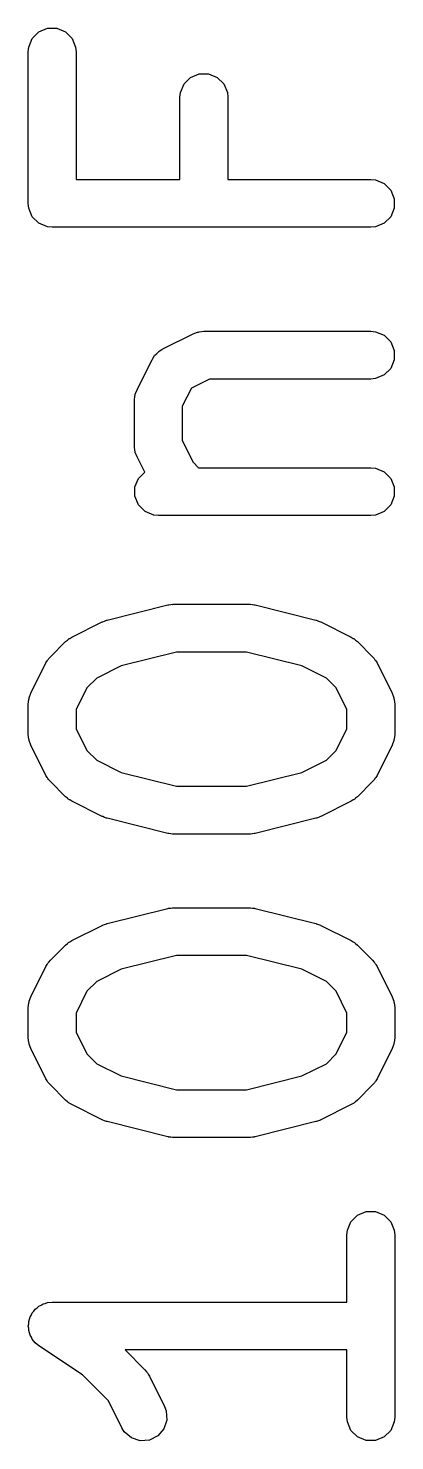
# Model space of a CAD drawing. Header units: inches. Extents: x -1.73 to 1.98, y -0.03 to 4.65.
# Drawn here: x 1.0024 to 1.0476, y 1.6499 to 1.8244 of the extents above; entities that cross this region are included whole.
import ezdxf

# ---------------------------------------------------------------- set-up
doc = ezdxf.new("R2010")
doc.units = ezdxf.units.IN
doc.header["$MEASUREMENT"] = 0
doc.layers.add('BLACK', color=250, linetype='CONTINUOUS')

msp = doc.modelspace()

# ---------------------------------------------------------------- linework, layer by layer
at = {"layer": 'BLACK', "linetype": 'CONTINUOUS'}
for p, q in [((1.00367, 1.82398), (1.00473, 1.82442)), ((1.00473, 1.82442), (1.00588, 1.82442)), ((1.00588, 1.82442), (1.00695, 1.82398)), ((1.00241, 1.8221), (1.00285, 1.82316)), ((1.00285, 1.82316), (1.00367, 1.82398)), ((1.00695, 1.82398), (1.00776, 1.82316)), ((1.00776, 1.82316), (1.0082, 1.8221)), ((1.00236, 1.82152), (1.00241, 1.8221)), ((1.00236, 1.80277), (1.00236, 1.82152)), ((1.0082, 1.8221), (1.00826, 1.82152)), ((1.00826, 1.82152), (1.00826, 1.80573)), ((1.02116, 1.81647), (1.0216, 1.81754)), ((1.0216, 1.81754), (1.02241, 1.81835)), ((1.02241, 1.81835), (1.02348, 1.81879)), ((1.02348, 1.81879), (1.02463, 1.81879)), ((1.02463, 1.81879), (1.0257, 1.81835)), ((1.0257, 1.81835), (1.02651, 1.81754)), ((1.02651, 1.81754), (1.02695, 1.81647)), ((1.0211, 1.8159), (1.02116, 1.81647)), ((1.0211, 1.80573), (1.0211, 1.8159)), ((1.02695, 1.81647), (1.02701, 1.8159)), ((1.02701, 1.8159), (1.02701, 1.80573)), ((1.00826, 1.80573), (1.0211, 1.80573)), ((1.02701, 1.80573), (1.04468, 1.80573)), ((1.04468, 1.80573), (1.04525, 1.80567)), ((1.04525, 1.80567), (1.04632, 1.80523)), ((1.04632, 1.80523), (1.04713, 1.80442)), ((1.04713, 1.80442), (1.04757, 1.80335)), ((1.04757, 1.80335), (1.04757, 1.8022)), ((1.00241, 1.8022), (1.00236, 1.80277)), ((1.00285, 1.80113), (1.00241, 1.8022)), ((1.04757, 1.8022), (1.04713, 1.80113)), ((1.00367, 1.80032), (1.00285, 1.80113)), ((1.00473, 1.79988), (1.00367, 1.80032)), ((1.00531, 1.79982), (1.00473, 1.79988)), ((1.04468, 1.79982), (1.00531, 1.79982)), ((1.04525, 1.79988), (1.04468, 1.79982)), ((1.04632, 1.80032), (1.04525, 1.79988)), ((1.04713, 1.80113), (1.04632, 1.80032)), ((1.01899, 1.78479), (1.02273, 1.78667)), ((1.02273, 1.78667), (1.02328, 1.78687)), ((1.02328, 1.78687), (1.02338, 1.78688)), ((1.02338, 1.78688), (1.02348, 1.78692)), ((1.02348, 1.78692), (1.02406, 1.78698)), ((1.02406, 1.78698), (1.04468, 1.78698)), ((1.04468, 1.78698), (1.04525, 1.78692)), ((1.04525, 1.78692), (1.04632, 1.78648)), ((1.04632, 1.78648), (1.04713, 1.78567)), ((1.01779, 1.78367), (1.01797, 1.78396)), ((1.01797, 1.78396), (1.01825, 1.78421)), ((1.01825, 1.78421), (1.0185, 1.78448)), ((1.0185, 1.78448), (1.01879, 1.78467)), ((1.01879, 1.78467), (1.01884, 1.78472)), ((1.01884, 1.78472), (1.01889, 1.78473)), ((1.01889, 1.78473), (1.01899, 1.78479)), ((1.04713, 1.78567), (1.04757, 1.7846)), ((1.04757, 1.7846), (1.04757, 1.78345)), ((1.01579, 1.77972), (1.01766, 1.78347)), ((1.01766, 1.78347), (1.01773, 1.78357)), ((1.01773, 1.78357), (1.01774, 1.78361)), ((1.01774, 1.78361), (1.01779, 1.78367)), ((1.04713, 1.78239), (1.04632, 1.78157)), ((1.04757, 1.78345), (1.04713, 1.78239)), ((1.02475, 1.78107), (1.02251, 1.77995)), ((1.04468, 1.78107), (1.02475, 1.78107)), ((1.04525, 1.78113), (1.04468, 1.78107)), ((1.04632, 1.78157), (1.04525, 1.78113)), ((1.01548, 1.7784), (1.01554, 1.77898)), ((1.01554, 1.77898), (1.01558, 1.77908)), ((1.01558, 1.77918), (1.01579, 1.77972)), ((1.01558, 1.77908), (1.01558, 1.77918)), ((1.02251, 1.77995), (1.02138, 1.77771)), ((1.01548, 1.77278), (1.01548, 1.7784)), ((1.02138, 1.77771), (1.02138, 1.77348)), ((1.02138, 1.77348), (1.02273, 1.77078)), ((1.01554, 1.7722), (1.01548, 1.77278)), ((1.01558, 1.7721), (1.01554, 1.7722)), ((1.01558, 1.772), (1.01558, 1.7721)), ((1.01579, 1.77146), (1.01558, 1.772)), ((1.01674, 1.76956), (1.01579, 1.77146)), ((1.02273, 1.77078), (1.0234, 1.77011)), ((1.0234, 1.77011), (1.04468, 1.77011)), ((1.04468, 1.77011), (1.04525, 1.77005)), ((1.04525, 1.77005), (1.04632, 1.76961)), ((1.01554, 1.76773), (1.01598, 1.76879)), ((1.01598, 1.76879), (1.01674, 1.76956)), ((1.04632, 1.76961), (1.04713, 1.76879)), ((1.04713, 1.76879), (1.04757, 1.76773)), ((1.01554, 1.76658), (1.01554, 1.76773)), ((1.01598, 1.76551), (1.01554, 1.76658)), ((1.04757, 1.76658), (1.04713, 1.76551)), ((1.04757, 1.76773), (1.04757, 1.76658)), ((1.01679, 1.7647), (1.01598, 1.76551)), ((1.04713, 1.76551), (1.04632, 1.7647)), ((1.01786, 1.76426), (1.01679, 1.7647)), ((1.01843, 1.7642), (1.01786, 1.76426)), ((1.04468, 1.7642), (1.01843, 1.7642)), ((1.04525, 1.76426), (1.04468, 1.7642)), ((1.04632, 1.7647), (1.04525, 1.76426)), ((1.01209, 1.75127), (1.01959, 1.75315)), ((1.01959, 1.75315), (1.01969, 1.75316)), ((1.01969, 1.75316), (1.01973, 1.75318)), ((1.01973, 1.75318), (1.01995, 1.7532)), ((1.01995, 1.7532), (1.02016, 1.75323)), ((1.02016, 1.75323), (1.02021, 1.75322)), ((1.02021, 1.75322), (1.02031, 1.75323)), ((1.02031, 1.75323), (1.02968, 1.75323)), ((1.02968, 1.75323), (1.02978, 1.75322)), ((1.02978, 1.75322), (1.02982, 1.75323)), ((1.02982, 1.75323), (1.03004, 1.7532)), ((1.03004, 1.7532), (1.03026, 1.75318)), ((1.03026, 1.75318), (1.0303, 1.75316)), ((1.0303, 1.75316), (1.0304, 1.75315)), ((1.0304, 1.75315), (1.03789, 1.75127)), ((1.00774, 1.74917), (1.01149, 1.75105)), ((1.01149, 1.75105), (1.01153, 1.75106)), ((1.01153, 1.75106), (1.01155, 1.75108)), ((1.01155, 1.75108), (1.01179, 1.75116)), ((1.01179, 1.75116), (1.01203, 1.75125)), ((1.01203, 1.75125), (1.01205, 1.75126)), ((1.01205, 1.75126), (1.01209, 1.75127)), ((1.03789, 1.75127), (1.03794, 1.75126)), ((1.03794, 1.75126), (1.03796, 1.75125)), ((1.03796, 1.75125), (1.0382, 1.75116)), ((1.0382, 1.75116), (1.03844, 1.75108)), ((1.03844, 1.75108), (1.03846, 1.75106)), ((1.03846, 1.75106), (1.0385, 1.75105)), ((1.0385, 1.75105), (1.04225, 1.74917)), ((1.00749, 1.74902), (1.00774, 1.74917)), ((1.04225, 1.74917), (1.0425, 1.74902)), ((1.00509, 1.74674), (1.00697, 1.74862)), ((1.00697, 1.74862), (1.0072, 1.74881)), ((1.0072, 1.74881), (1.00725, 1.74886)), ((1.00725, 1.74886), (1.00734, 1.74892)), ((1.00734, 1.74892), (1.00742, 1.74899)), ((1.00742, 1.74899), (1.00749, 1.74902)), ((1.02067, 1.74733), (1.01384, 1.74562)), ((1.02932, 1.74733), (1.02067, 1.74733)), ((1.03615, 1.74562), (1.02932, 1.74733)), ((1.0425, 1.74902), (1.04257, 1.74899)), ((1.04257, 1.74899), (1.04265, 1.74892)), ((1.04265, 1.74892), (1.04274, 1.74886)), ((1.04274, 1.74886), (1.04279, 1.74881)), ((1.04279, 1.74881), (1.04302, 1.74862)), ((1.04302, 1.74862), (1.04489, 1.74674)), ((1.00267, 1.74223), (1.00454, 1.74598)), ((1.00454, 1.74598), (1.0047, 1.74623)), ((1.0047, 1.74623), (1.00473, 1.7463)), ((1.00473, 1.7463), (1.00479, 1.74638)), ((1.00479, 1.74638), (1.00485, 1.74647)), ((1.00485, 1.74647), (1.00491, 1.74652)), ((1.00491, 1.74652), (1.00509, 1.74674)), ((1.01384, 1.74562), (1.01081, 1.7441)), ((1.03918, 1.7441), (1.03615, 1.74562)), ((1.04489, 1.74674), (1.04508, 1.74652)), ((1.04508, 1.74652), (1.04514, 1.74647)), ((1.04514, 1.74647), (1.04519, 1.74638)), ((1.04519, 1.74638), (1.04526, 1.7463)), ((1.04526, 1.7463), (1.04529, 1.74623)), ((1.04529, 1.74623), (1.04544, 1.74598)), ((1.04544, 1.74598), (1.04732, 1.74223)), ((1.01081, 1.7441), (1.00961, 1.74291)), ((1.04038, 1.74291), (1.03918, 1.7441)), ((1.00246, 1.74169), (1.00267, 1.74223)), ((1.00961, 1.74291), (1.00826, 1.74021)), ((1.04173, 1.74021), (1.04038, 1.74291)), ((1.04732, 1.74223), (1.04753, 1.74169)), ((1.00236, 1.74091), (1.00241, 1.74148)), ((1.00236, 1.73716), (1.00236, 1.74091)), ((1.00241, 1.74148), (1.00245, 1.74158)), ((1.00245, 1.74158), (1.00246, 1.74169)), ((1.04753, 1.74169), (1.04753, 1.74158)), ((1.04753, 1.74158), (1.04757, 1.74148)), ((1.04757, 1.74148), (1.04763, 1.74091)), ((1.04763, 1.74091), (1.04763, 1.73716)), ((1.00826, 1.74021), (1.00826, 1.73785)), ((1.04173, 1.73785), (1.04173, 1.74021)), ((1.00241, 1.73658), (1.00236, 1.73716)), ((1.00826, 1.73785), (1.00961, 1.73516)), ((1.04038, 1.73516), (1.04173, 1.73785)), ((1.04763, 1.73716), (1.04757, 1.73658)), ((1.00245, 1.73648), (1.00241, 1.73658)), ((1.00246, 1.73638), (1.00245, 1.73648)), ((1.00267, 1.73584), (1.00246, 1.73638)), ((1.00454, 1.73209), (1.00267, 1.73584)), ((1.00961, 1.73516), (1.01081, 1.73396)), ((1.03918, 1.73396), (1.04038, 1.73516)), ((1.04732, 1.73584), (1.04544, 1.73209)), ((1.04753, 1.73638), (1.04732, 1.73584)), ((1.04757, 1.73658), (1.04753, 1.73648)), ((1.04753, 1.73648), (1.04753, 1.73638)), ((1.01081, 1.73396), (1.01384, 1.73244)), ((1.03615, 1.73244), (1.03918, 1.73396)), ((1.0047, 1.73184), (1.00454, 1.73209)), ((1.00473, 1.73177), (1.0047, 1.73184)), ((1.00479, 1.73169), (1.00473, 1.73177)), ((1.00485, 1.7316), (1.00479, 1.73169)), ((1.00491, 1.73155), (1.00485, 1.7316)), ((1.01384, 1.73244), (1.02067, 1.73074)), ((1.02932, 1.73074), (1.03615, 1.73244)), ((1.04514, 1.7316), (1.04508, 1.73155)), ((1.04519, 1.73169), (1.04514, 1.7316)), ((1.04526, 1.73177), (1.04519, 1.73169)), ((1.04529, 1.73184), (1.04526, 1.73177)), ((1.04544, 1.73209), (1.04529, 1.73184)), ((1.00509, 1.73132), (1.00491, 1.73155)), ((1.00697, 1.72945), (1.00509, 1.73132)), ((1.02067, 1.73074), (1.02932, 1.73074)), ((1.04489, 1.73132), (1.04302, 1.72945)), ((1.04508, 1.73155), (1.04489, 1.73132)), ((1.0072, 1.72926), (1.00697, 1.72945)), ((1.00725, 1.7292), (1.0072, 1.72926)), ((1.00734, 1.72914), (1.00725, 1.7292)), ((1.00742, 1.72908), (1.00734, 1.72914)), ((1.00749, 1.72905), (1.00742, 1.72908)), ((1.00774, 1.72889), (1.00749, 1.72905)), ((1.01149, 1.72702), (1.00774, 1.72889)), ((1.04225, 1.72889), (1.0385, 1.72702)), ((1.0425, 1.72905), (1.04225, 1.72889)), ((1.04257, 1.72908), (1.0425, 1.72905)), ((1.04265, 1.72914), (1.04257, 1.72908)), ((1.04274, 1.7292), (1.04265, 1.72914)), ((1.04279, 1.72926), (1.04274, 1.7292)), ((1.04302, 1.72945), (1.04279, 1.72926)), ((1.01153, 1.727), (1.01149, 1.72702)), ((1.01155, 1.72699), (1.01153, 1.727)), ((1.01179, 1.7269), (1.01155, 1.72699)), ((1.01203, 1.72681), (1.01179, 1.7269)), ((1.01205, 1.72681), (1.01203, 1.72681)), ((1.01209, 1.72679), (1.01205, 1.72681)), ((1.01959, 1.72492), (1.01209, 1.72679)), ((1.03789, 1.72679), (1.0304, 1.72492)), ((1.03794, 1.72681), (1.03789, 1.72679)), ((1.03796, 1.72681), (1.03794, 1.72681)), ((1.0382, 1.7269), (1.03796, 1.72681)), ((1.03844, 1.72699), (1.0382, 1.7269)), ((1.03846, 1.727), (1.03844, 1.72699)), ((1.0385, 1.72702), (1.03846, 1.727)), ((1.01969, 1.7249), (1.01959, 1.72492)), ((1.01973, 1.72489), (1.01969, 1.7249)), ((1.01995, 1.72487), (1.01973, 1.72489)), ((1.02016, 1.72483), (1.01995, 1.72487)), ((1.02021, 1.72484), (1.02016, 1.72483)), ((1.02031, 1.72483), (1.02021, 1.72484)), ((1.02968, 1.72483), (1.02031, 1.72483)), ((1.02978, 1.72484), (1.02968, 1.72483)), ((1.02982, 1.72483), (1.02978, 1.72484)), ((1.03004, 1.72487), (1.02982, 1.72483)), ((1.03026, 1.72489), (1.03004, 1.72487)), ((1.0303, 1.7249), (1.03026, 1.72489)), ((1.0304, 1.72492), (1.0303, 1.7249)), ((1.01209, 1.71378), (1.01959, 1.71565)), ((1.01959, 1.71565), (1.01969, 1.71567)), ((1.01969, 1.71567), (1.01973, 1.71568)), ((1.01973, 1.71568), (1.01995, 1.7157)), ((1.01995, 1.7157), (1.02016, 1.71574)), ((1.02016, 1.71574), (1.02021, 1.71573)), ((1.02021, 1.71573), (1.02031, 1.71574)), ((1.02031, 1.71574), (1.02968, 1.71574)), ((1.02968, 1.71574), (1.02978, 1.71573)), ((1.02978, 1.71573), (1.02982, 1.71574)), ((1.02982, 1.71574), (1.03004, 1.7157)), ((1.03004, 1.7157), (1.03026, 1.71568)), ((1.03026, 1.71568), (1.0303, 1.71567)), ((1.0303, 1.71567), (1.0304, 1.71565)), ((1.0304, 1.71565), (1.03789, 1.71378)), ((1.00774, 1.71168), (1.01149, 1.71355)), ((1.01149, 1.71355), (1.01153, 1.71357)), ((1.01153, 1.71357), (1.01155, 1.71358)), ((1.01155, 1.71358), (1.01179, 1.71367)), ((1.01179, 1.71367), (1.01203, 1.71376)), ((1.01203, 1.71376), (1.01205, 1.71376)), ((1.01205, 1.71376), (1.01209, 1.71378)), ((1.03789, 1.71378), (1.03794, 1.71376)), ((1.03794, 1.71376), (1.03796, 1.71376)), ((1.03796, 1.71376), (1.0382, 1.71367)), ((1.0382, 1.71367), (1.03844, 1.71358)), ((1.03844, 1.71358), (1.03846, 1.71357)), ((1.03846, 1.71357), (1.0385, 1.71355)), ((1.0385, 1.71355), (1.04225, 1.71168)), ((1.00509, 1.70925), (1.00697, 1.71112)), ((1.00697, 1.71112), (1.0072, 1.71131)), ((1.0072, 1.71131), (1.00725, 1.71137)), ((1.00725, 1.71137), (1.00734, 1.71143)), ((1.00734, 1.71143), (1.00742, 1.71149)), ((1.00742, 1.71149), (1.00749, 1.71152)), ((1.00749, 1.71152), (1.00774, 1.71168)), ((1.04225, 1.71168), (1.0425, 1.71152)), ((1.0425, 1.71152), (1.04257, 1.71149)), ((1.04257, 1.71149), (1.04265, 1.71143)), ((1.04265, 1.71143), (1.04274, 1.71137)), ((1.04274, 1.71137), (1.04279, 1.71131)), ((1.04279, 1.71131), (1.04302, 1.71112)), ((1.04302, 1.71112), (1.04489, 1.70925)), ((1.00479, 1.70888), (1.00485, 1.70897)), ((1.00485, 1.70897), (1.00491, 1.70902)), ((1.00491, 1.70902), (1.00509, 1.70925)), ((1.02067, 1.70983), (1.01384, 1.70813)), ((1.02932, 1.70983), (1.02067, 1.70983)), ((1.03615, 1.70813), (1.02932, 1.70983)), ((1.04489, 1.70925), (1.04508, 1.70902)), ((1.04508, 1.70902), (1.04514, 1.70897)), ((1.04514, 1.70897), (1.04519, 1.70888)), ((1.00267, 1.70473), (1.00454, 1.70848)), ((1.00454, 1.70848), (1.0047, 1.70873)), ((1.0047, 1.70873), (1.00473, 1.7088)), ((1.00473, 1.7088), (1.00479, 1.70888)), ((1.01384, 1.70813), (1.01081, 1.70661)), ((1.03918, 1.70661), (1.03615, 1.70813)), ((1.04519, 1.70888), (1.04526, 1.7088)), ((1.04526, 1.7088), (1.04529, 1.70873)), ((1.04529, 1.70873), (1.04544, 1.70848)), ((1.04544, 1.70848), (1.04732, 1.70473)), ((1.00961, 1.70541), (1.00826, 1.70272)), ((1.01081, 1.70661), (1.00961, 1.70541)), ((1.04038, 1.70541), (1.03918, 1.70661)), ((1.04173, 1.70272), (1.04038, 1.70541)), ((1.00236, 1.70341), (1.00241, 1.70399)), ((1.00241, 1.70399), (1.00245, 1.70409)), ((1.00245, 1.70409), (1.00246, 1.70419)), ((1.00246, 1.70419), (1.00267, 1.70473)), ((1.04732, 1.70473), (1.04753, 1.70419)), ((1.04753, 1.70419), (1.04753, 1.70409)), ((1.04753, 1.70409), (1.04757, 1.70399)), ((1.04757, 1.70399), (1.04763, 1.70341)), ((1.00236, 1.69966), (1.00236, 1.70341)), ((1.00826, 1.70272), (1.00826, 1.70036)), ((1.04173, 1.70036), (1.04173, 1.70272)), ((1.04763, 1.70341), (1.04763, 1.69966)), ((1.00826, 1.70036), (1.00961, 1.69766)), ((1.04038, 1.69766), (1.04173, 1.70036)), ((1.00241, 1.69909), (1.00236, 1.69966)), ((1.00245, 1.69899), (1.00241, 1.69909)), ((1.00246, 1.69888), (1.00245, 1.69899)), ((1.00267, 1.69834), (1.00246, 1.69888)), ((1.04753, 1.69888), (1.04732, 1.69834)), ((1.04757, 1.69909), (1.04753, 1.69899)), ((1.04753, 1.69899), (1.04753, 1.69888)), ((1.04763, 1.69966), (1.04757, 1.69909)), ((1.00454, 1.69459), (1.00267, 1.69834)), ((1.00961, 1.69766), (1.01081, 1.69646)), ((1.03918, 1.69646), (1.04038, 1.69766)), ((1.04732, 1.69834), (1.04544, 1.69459)), ((1.01081, 1.69646), (1.01384, 1.69495)), ((1.01384, 1.69495), (1.02067, 1.69324)), ((1.02932, 1.69324), (1.03615, 1.69495)), ((1.03615, 1.69495), (1.03918, 1.69646)), ((1.0047, 1.69434), (1.00454, 1.69459)), ((1.00473, 1.69427), (1.0047, 1.69434)), ((1.00479, 1.69419), (1.00473, 1.69427)), ((1.00485, 1.6941), (1.00479, 1.69419)), ((1.00491, 1.69405), (1.00485, 1.6941)), ((1.00509, 1.69383), (1.00491, 1.69405)), ((1.00697, 1.69195), (1.00509, 1.69383)), ((1.02067, 1.69324), (1.02932, 1.69324)), ((1.04489, 1.69383), (1.04302, 1.69195)), ((1.04508, 1.69405), (1.04489, 1.69383)), ((1.04514, 1.6941), (1.04508, 1.69405)), ((1.04519, 1.69419), (1.04514, 1.6941)), ((1.04526, 1.69427), (1.04519, 1.69419)), ((1.04529, 1.69434), (1.04526, 1.69427)), ((1.04544, 1.69459), (1.04529, 1.69434)), ((1.0072, 1.69176), (1.00697, 1.69195)), ((1.00725, 1.69171), (1.0072, 1.69176)), ((1.00734, 1.69165), (1.00725, 1.69171)), ((1.00742, 1.69158), (1.00734, 1.69165)), ((1.00749, 1.69155), (1.00742, 1.69158)), ((1.00774, 1.6914), (1.00749, 1.69155)), ((1.0425, 1.69155), (1.04225, 1.6914)), ((1.04257, 1.69158), (1.0425, 1.69155)), ((1.04265, 1.69165), (1.04257, 1.69158)), ((1.04274, 1.69171), (1.04265, 1.69165)), ((1.04279, 1.69176), (1.04274, 1.69171)), ((1.04302, 1.69195), (1.04279, 1.69176)), ((1.01149, 1.68952), (1.00774, 1.6914)), ((1.04225, 1.6914), (1.0385, 1.68952)), ((1.01153, 1.68951), (1.01149, 1.68952)), ((1.01155, 1.68949), (1.01153, 1.68951)), ((1.01179, 1.68941), (1.01155, 1.68949)), ((1.01203, 1.68932), (1.01179, 1.68941)), ((1.01205, 1.68931), (1.01203, 1.68932)), ((1.01209, 1.6893), (1.01205, 1.68931)), ((1.01959, 1.68742), (1.01209, 1.6893)), ((1.03789, 1.6893), (1.0304, 1.68742)), ((1.03794, 1.68931), (1.03789, 1.6893)), ((1.03796, 1.68932), (1.03794, 1.68931)), ((1.0382, 1.68941), (1.03796, 1.68932)), ((1.03844, 1.68949), (1.0382, 1.68941)), ((1.03846, 1.68951), (1.03844, 1.68949)), ((1.0385, 1.68952), (1.03846, 1.68951)), ((1.01969, 1.68741), (1.01959, 1.68742)), ((1.01973, 1.68739), (1.01969, 1.68741)), ((1.01995, 1.68737), (1.01973, 1.68739)), ((1.02016, 1.68734), (1.01995, 1.68737)), ((1.02021, 1.68735), (1.02016, 1.68734)), ((1.02031, 1.68734), (1.02021, 1.68735)), ((1.02968, 1.68734), (1.02031, 1.68734)), ((1.02978, 1.68735), (1.02968, 1.68734)), ((1.02982, 1.68734), (1.02978, 1.68735)), ((1.03004, 1.68737), (1.02982, 1.68734)), ((1.03026, 1.68739), (1.03004, 1.68737)), ((1.0303, 1.68741), (1.03026, 1.68739)), ((1.0304, 1.68742), (1.0303, 1.68741)), ((1.04222, 1.67693), (1.04304, 1.67775)), ((1.04304, 1.67775), (1.0441, 1.67819)), ((1.0441, 1.67819), (1.04525, 1.67819)), ((1.04525, 1.67819), (1.04632, 1.67775)), ((1.04632, 1.67775), (1.04713, 1.67693)), ((1.04173, 1.67529), (1.04178, 1.67587)), ((1.04178, 1.67587), (1.04222, 1.67693)), ((1.04713, 1.67693), (1.04757, 1.67587)), ((1.04757, 1.67587), (1.04763, 1.67529)), ((1.04173, 1.66699), (1.04173, 1.67529)), ((1.04763, 1.67529), (1.04763, 1.65279)), ((1.00258, 1.66517), (1.00274, 1.66541)), ((1.00274, 1.66541), (1.00285, 1.66568)), ((1.00285, 1.66568), (1.00306, 1.66589)), ((1.00306, 1.66589), (1.00322, 1.66613)), ((1.00322, 1.66613), (1.00346, 1.66629)), ((1.00346, 1.66629), (1.00367, 1.6665)), ((1.00367, 1.6665), (1.00393, 1.66661)), ((1.00393, 1.66661), (1.00418, 1.66677)), ((1.00418, 1.66677), (1.00446, 1.66683)), ((1.00446, 1.66683), (1.00473, 1.66694)), ((1.00473, 1.66694), (1.0053, 1.66699)), ((1.0053, 1.66699), (1.0053, 1.66699)), ((1.0053, 1.66699), (1.00531, 1.66699)), ((1.00531, 1.66699), (1.00531, 1.66699)), ((1.00531, 1.66699), (1.04173, 1.66699)), ((1.00236, 1.66404), (1.00241, 1.66433)), ((1.00241, 1.66376), (1.00236, 1.66404)), ((1.00241, 1.66462), (1.00252, 1.66489)), ((1.00241, 1.66433), (1.00241, 1.66462)), ((1.00241, 1.66347), (1.00241, 1.66376)), ((1.00252, 1.66489), (1.00258, 1.66517)), ((1.00252, 1.6632), (1.00241, 1.66347)), ((1.00258, 1.66291), (1.00252, 1.6632)), ((1.00274, 1.66267), (1.00258, 1.66291)), ((1.00285, 1.6624), (1.00274, 1.66267)), ((1.00306, 1.66219), (1.00285, 1.6624)), ((1.00322, 1.66195), (1.00306, 1.66219)), ((1.00367, 1.66159), (1.00322, 1.66195)), ((1.00905, 1.658), (1.00367, 1.66159)), ((1.00367, 1.66159), (1.00367, 1.66159)), ((1.00367, 1.66159), (1.00367, 1.66159)), ((1.00367, 1.66159), (1.00367, 1.66159)), ((1.04173, 1.66109), (1.01431, 1.66109)), ((1.01431, 1.66109), (1.01677, 1.65863)), ((1.04173, 1.65279), (1.04173, 1.66109)), ((1.01677, 1.65863), (1.01696, 1.6584)), ((1.01696, 1.6584), (1.01701, 1.65835)), ((1.01701, 1.65835), (1.01707, 1.65826)), ((1.01225, 1.65479), (1.00905, 1.658)), ((1.01707, 1.65826), (1.01714, 1.65818)), ((1.01714, 1.65818), (1.01717, 1.65811)), ((1.01717, 1.65811), (1.01732, 1.65786)), ((1.01732, 1.65786), (1.0192, 1.65411)), ((1.01392, 1.65147), (1.01225, 1.65479)), ((1.0192, 1.65411), (1.0194, 1.65357)), ((1.0194, 1.65357), (1.01949, 1.65242)), ((1.01422, 1.65098), (1.01392, 1.65147)), ((1.01912, 1.65133), (1.01837, 1.65046)), ((1.01949, 1.65242), (1.01912, 1.65133)), ((1.04178, 1.65222), (1.04173, 1.65279)), ((1.04222, 1.65115), (1.04178, 1.65222)), ((1.04757, 1.65222), (1.04713, 1.65115)), ((1.04763, 1.65279), (1.04757, 1.65222)), ((1.01509, 1.65023), (1.01422, 1.65098)), ((1.01619, 1.64986), (1.01509, 1.65023)), ((1.01734, 1.64995), (1.01619, 1.64986)), ((1.01837, 1.65046), (1.01734, 1.64995)), ((1.04304, 1.65034), (1.04222, 1.65115)), ((1.0441, 1.6499), (1.04304, 1.65034)), ((1.04525, 1.6499), (1.0441, 1.6499)), ((1.04632, 1.65034), (1.04525, 1.6499)), ((1.04713, 1.65115), (1.04632, 1.65034))]:
    msp.add_line(p, q, dxfattribs=at)

doc.saveas('drawing.dxf')
